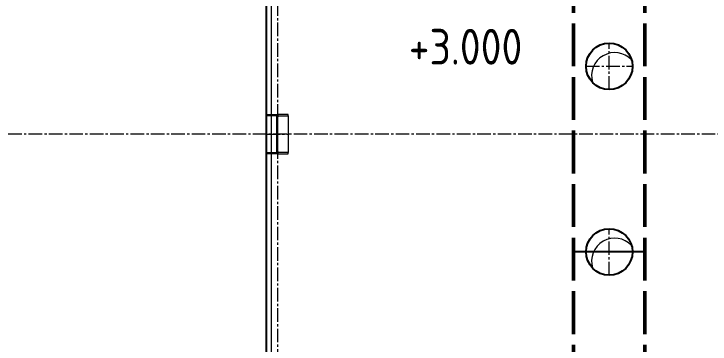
# Model space of a CAD drawing. Header units: millimetres. Extents: x 163705 to 1616509, y 81827 to 302547.
# Drawn here: x 665287 to 675039, y 248473 to 253097 of the extents above; entities that cross this region are included whole.
import ezdxf

# ---------------------------------------------------------------- set-up
doc = ezdxf.new("R2010")
doc.units = ezdxf.units.MM
doc.header["$LTSCALE"] = 10
doc.linetypes.add('ACAD_ISO02W100', pattern=[15, 12, -3])
doc.linetypes.add('CENTER2', pattern=[28.575, 19.05, -3.175, 3.175, -3.175])
for name, color, linetype, lineweight in [('1-中心线', 1, 'CENTER2', 0), ('1-剖面线', 8, 'Continuous', 0), ('1-护栏', 4, 'Continuous', 18), ('1-设备轮廓', 2, 'Continuous', 18), ('1-钢构', 6, 'Continuous', 0)]:
    doc.layers.add(name, color=color, linetype=linetype, lineweight=lineweight)
doc.styles.add('HZ', font='gbenor.shx', dxfattribs={"bigfont": 'gbcbig.shx'})
doc.styles.get("Standard").update_dxf_attribs({"font": 'arial.ttf'})

# ---------------------------------------------------------------- blocks, each defined once
blk = doc.blocks.new('G$CEDFA10A2')
for p, q in [((0, 535), (0, 553)), ((0, 553), (150, 553)), ((131.5, 535), (0, 535)), ((0, 535), (0, 21)), ((144.5, 34), (144.5, 522)), ((300, 553), (150, 553)), ((155.5, 34), (155.5, 522)), ((168.5, 535), (300, 535)), ((300, 535), (300, 553)), ((300, 535), (300, 21)), ((0, 21), (131.5, 21)), ((0, 3), (0, 21)), ((150, 3), (0, 3)), ((150, 3), (300, 3)), ((300, 21), (168.5, 21)), ((300, 3), (300, 21))]:
    blk.add_line(p, q)
for centre, start, end in [((131.5, 522), 0, 90), ((168.5, 522), 90, 180), ((131.5, 34), 270, 0), ((168.5, 34), 180, 270)]:
    blk.add_arc(centre, 13, start, end)
at = {"layer": '1-中心线'}
for p, q in [((150, 0), (150, 556)), ((-3, 278), (303, 278))]:
    blk.add_line(p, q, dxfattribs=at)
blk.add_text('HC_SUPERPART', height=0.001).set_placement((150, 3))
blk = doc.blocks.new('G$CE8A1B22C')
blk.add_circle((328, 328), 325)
at = {"layer": '1-中心线'}
for p, q in [((328, 0), (328, 656)), ((0, 328), (656, 328))]:
    blk.add_line(p, q, dxfattribs=at)
at = {"layer": '1-剖面线'}
blk.add_arc((404.3, 195.4), 325, 43.5125, 196.28531, dxfattribs=at)

msp = doc.modelspace()

# ---------------------------------------------------------------- linework, layer by layer
msp.add_line((674127.037, 249762.835), (673127.037, 249762.835))
msp.add_lwpolyline([(676727.037, 254762.835), (680927.037, 254762.835), (680927.037, 244862.835), (668827.037, 244862.835), (668827.037, 256762.835), (668827.037, 256762.835), (668827.037, 262162.835), (675927.037, 262162.835), (675927.037, 254762.835), (676727.037, 254762.835)])
at = {"layer": '1-中心线'}
for p, q in [((668977.037, 264690.08), (668977.037, 244162.703)), ((682827.037, 251412.835), (652710.886, 251412.835))]:
    msp.add_line(p, q, dxfattribs=at)
at = {"layer": '1-护栏'}
msp.add_lwpolyline([(676677.037, 256301.07), (676677.037, 254712.835), (680877.037, 254712.835), (680877.037, 244912.835), (668895.91, 244912.835), (668895.91, 256712.835), (668895.91, 256712.835), (668895.91, 262112.835), (675877.037, 262112.835), (675877.037, 254712.835), (675977.037, 254712.835), (675977.037, 256301.07)], dxfattribs=at)
at = {"layer": '1-设备轮廓', "color": 5, "linetype": 'ACAD_ISO02W100', "lineweight": 50, "ltscale": 5}
for p, q in [((673127.037, 261962.835), (673127.037, 245062.093)), ((674127.037, 261962.835), (674127.037, 245062.093))]:
    msp.add_line(p, q, dxfattribs=at)

# ---------------------------------------------------------------- block references
for p in [(673299.037, 252034.835), (673299.037, 249434.835)]:
    msp.add_blockref('G$CE8A1B22C', p)
at = {"layer": '1-钢构'}
msp.add_blockref('G$CEDFA10A2', (668827.037, 251134.835), dxfattribs=at)

# ---------------------------------------------------------------- texts
at = {"layer": '1-设备轮廓', "insert": (670818.023, 252887.113), "char_height": 500, "width": 950.69162, "attachment_point": 1, "style": 'HZ'}
msp.add_mtext('+3.000', dxfattribs=at)

doc.saveas('drawing.dxf')
